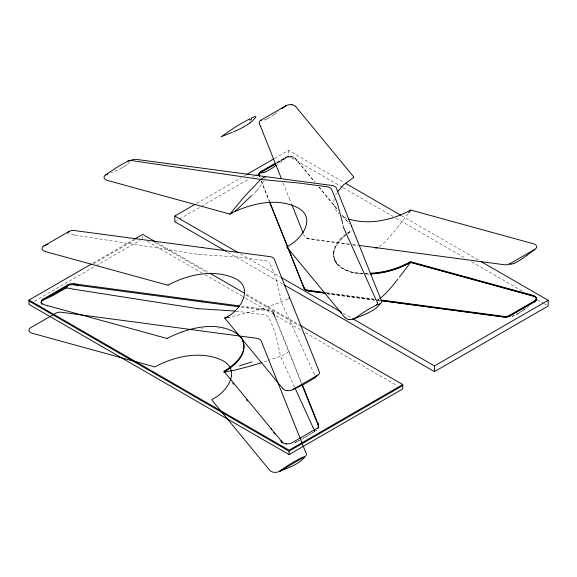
<?xml version="1.0" encoding="UTF-8"?>
<svg xmlns="http://www.w3.org/2000/svg" width="577" height="577" viewBox="0 0 577 577"><rect width="100%" height="100%" fill="white"/><g stroke="black" fill="none" stroke-linecap="round" stroke-linejoin="round"><path stroke-width="0.43" stroke-dasharray="2.88 2.16" d="M333.694 254.053C334.328 246.321 339.839 240.075 345.573 235.351M288.724 351.617C283.401 356.521 275.085 357.516 268.593 360.445M334.234 199.007C332.806 204.287 334.848 210.086 338.959 213.598M264.821 178.762L264.951 178.459A5.705 2.243 -72.4 0 0 265.095 178.12M335.634 195.055L336.651 193.122M407.831 213.93L399.428 224.943M259.679 186.934L259.758 186.833A45.186 17.764 -72.4 0 0 262.023 183.681L262.564 182.844A27.263 10.718 -72.4 0 0 262.932 182.26L263.552 181.214A18.688 7.35 -72.4 0 0 263.675 181.005M398.729 225.859L399.19 225.261M398.418 226.263L392.389 233.764A143.565 56.445 -72.4 0 1 387.932 238.806L387.513 239.246A106.55 41.89 -72.4 0 1 384.174 242.621L384.008 242.773A73.618 28.944 -72.4 0 1 381.108 245.333L381.036 245.384A45.186 17.764 -72.4 0 1 379.255 246.689M256.736 190.54L256.736 190.54A73.618 28.944 -72.4 0 0 259.607 187.027M256.65 190.641L256.57 190.735A106.55 41.89 -72.4 0 1 253.267 194.348L253.202 194.413M129.868 161.993L129.919 161.928A5.864 3.383 -60 0 0 130.222 161.567M129.536 162.346L129.097 162.786A13.156 7.595 -60 0 1 128.837 163.031L128.512 163.327A21.811 12.593 -60 0 1 126.846 164.683L126.846 164.683M316.607 429.901L315.857 430.572M345.313 234.695C321.209 252.293 338.079 274.313 363.041 273.246M346.914 233.901C337.797 240.061 328.32 253.642 336.903 263.934A30.343 17.519 0 0 0 340.502 267.331C346.892 271.904 354.934 273.484 362.63 273.981M295.46 158.769A5.929 3.419 0 0 0 286.033 157.947L278.431 163.695M278.994 111.008L278.352 111.498M527.053 307.534L528.265 306.618M527.89 306.863L528.316 306.538M277.955 164.048L277.393 164.474M526.426 307.959L525.777 308.45M276.946 112.551L276.181 113.106M316.715 429.973L305.976 436.861A202.686 117.023 -60 0 1 301.519 439.321L314.746 431.416M525.467 308.673L518.398 313.448M347.664 233.728L352.013 230.786M276.03 113.222L274.075 114.599M347.794 232.783L351.746 230.122M523.714 309.979L524.644 309.315M523.44 310.13L521.832 311.234A69.283 40.001 -60 0 1 518.665 313.232L510.659 317.018M347.563 233.397L351.689 230.634M273.844 114.758L273.152 115.22A69.283 40.001 -60 0 1 269.993 117.225L269.949 117.246M124.711 166.176L124.711 166.176A35.529 20.512 -60 0 0 126.745 164.762M124.589 166.255L124.625 166.226A51.418 29.687 -60 0 1 122.245 167.676L122.122 167.748M518.499 313.333L518.326 313.434A51.418 29.687 -60 0 1 516.011 314.703L515.845 314.782A35.529 20.512 -60 0 1 513.833 315.713M269.654 117.419L269.697 117.391A51.418 29.687 -60 0 1 267.331 118.696L267.295 118.711M92.861 263.191L133.352 239.816M196.62 203.45L241.006 177.824M244.121 176.021L245.679 175.127M274.486 158.487L288.507 150.395L343.863 182.361M93.64 263.711L134.131 240.335M34.454 301.266L95.191 266.199M95.97 265.752L140.362 240.126M276.873 162.382L285.824 157.211A5.929 3.419 0 0 1 294.883 157.68L315.028 182.029M174.817 221.741L178.704 219.498M179.483 219.044L200.515 206.905M201.294 206.458L248.788 179.036M252.683 176.786L254.241 175.884M255.02 175.437L257.356 174.088M342.305 187.164L288.507 156.107L276.823 162.851L285.824 157.694A5.929 3.419 0 0 1 294.883 158.163L314.653 182.051M277.083 163.118L286.033 157.947M121.949 167.842L121.906 167.864A69.283 40.001 -60 0 1 118.747 169.515L111.072 172.783M287.858 298.98L278.489 303.055L261.403 308.825A419.977 300.545 -43.6 0 1 249.949 312.207L230.252 317.076M267.252 118.732L267.173 118.775A35.529 20.512 -60 0 1 265.153 119.699M296.722 441.737L299.124 440.532M300.74 439.71L295.301 442.458L298.619 440.828M294.696 442.71L295.929 442.141M377.408 300.011L377.647 299.896A27.263 10.718 -72.4 0 0 378.014 299.715L378.555 299.405A45.186 17.764 -72.4 0 0 379.399 298.857M181.805 332.806L182.808 332.467M264.288 361.851L267.901 360.675M512.109 316.311L512.124 316.304A21.811 12.593 -60 0 0 513.732 315.749M201.222 328.356L202.368 328.226M369.035 274.068L366.121 274.097M364.549 273.339L369.302 273.318M364.549 273.823L369.302 273.801M199.353 254.5L237.147 256.945L265.571 260.717A6.643 3.736 1.3 0 1 269.632 263.227L269.697 263.336M363.041 273.736L351.927 272.2L342.594 268.572A29.607 17.094 0 0 1 336.91 263.934L335.915 262.146M236.303 311.154L264.735 314.927A6.643 3.736 1.3 0 1 268.795 317.429L268.86 317.545M218.596 328.183L219.166 328.255M291.392 157.016L291.955 157.095M377.531 300.61L380.193 300.963M349.424 244.114L308.774 238.698L305.954 237.767M352.634 244.547L357.985 245.254M349.467 244.475L309.589 239.145L305.262 237.27L305.565 237.529M352.843 244.929L357.978 245.614M325.955 292.654L373.91 299.052M377.401 299.513L379.147 299.752M326.827 293.26L373.91 299.535M326.82 293.484L374.105 299.788M377.625 300.256L379.399 300.487M327.202 293.888L374.913 300.256M273.469 312.503L273.065 311.775A5.929 3.426 0 0 0 269.949 310.015L241.121 306.12M301.382 383.265L273.065 312.741A5.929 3.426 0 0 0 269.949 310.981L240.046 306.95M308.976 238.727L308.904 238.712A5.936 3.426 0 0 1 304.533 236.404L303.661 234.262M74.693 235.055L198.149 254.37M74.498 235.019L69.904 234.082M223.104 328.876L223.652 328.984M47.17 306.51L47.696 306.654M157.471 336.802L157.997 336.946M346.878 218.366L341.865 215.805M401.563 215.668L478.759 260.234M343.084 187.619L392.987 216.425M396.103 218.229L465.502 258.294M471.741 261.893L523.202 291.601M537.237 299.708L543.469 303.307M544.248 303.754L546.592 305.11M240.313 253.851L280.855 277.256M343.236 313.268L351.811 318.223M227.836 252.351L282.413 283.862M156.713 242.513L208.881 272.632M246.256 294.212L299.203 324.779M154.376 242.131L207.323 272.705M246.256 295.179L299.203 325.753M147.366 241.474L201.871 272.943M204.986 274.739L244.698 297.667M245.477 298.121L301.54 330.484M305.435 332.734L397.315 385.782M319.168 187.049L338.317 210.288M342.457 215.315L349.179 223.479M318.771 187.056L338.367 210.836M342.493 215.841L349.193 223.977M315.193 375.555L313.838 373.189M334.371 259.21L336.903 263.934M270.224 264.381C276.001 276.181 278.9 289.135 281.259 301.987L313.751 373.002M269.387 318.591C275.164 330.39 278.056 343.344 280.415 356.189L294.739 387.477M283.163 182.996L288.904 197.356M288.969 197.507L289.214 198.127M289.272 198.279L291.313 203.378M259.866 177.449L260.14 178.142M261.287 180.998L269.618 201.618M261.165 180.962L269.308 201.323M273.484 312.546L301.706 383.106M273.541 312.676L273.541 313.65M333.492 253.231L333.492 253.714M295.366 158.163L295.366 158.646M288.507 150.395L288.507 156.107M285.824 157.211L285.824 157.694M275.878 318.526L275.878 319.499M274.89 316.059L274.89 317.025M274.4 314.826L274.4 315.792M273.902 313.585L273.902 314.552M273.657 312.972L273.657 313.938M268.932 309.827L268.932 310.794M264.655 309.258L264.655 310.224M260.378 308.688L260.378 309.654M256.094 308.118L256.094 309.084M251.817 307.548L251.817 308.515M247.54 306.978L247.54 307.945M142.692 236.238L142.692 238.777M252.791 194.846A143.565 56.445 -72.4 0 1 252.228 195.415M68.576 233.909A4.327 2.265 4.3 0 1 69.86 234.132M199.332 254.652A8.568 6.412 -4.6 0 1 198.3 254.544M314.624 431.3A4.299 2.25 4.5 0 1 313.83 432.195M336.809 263.963A36.74 21.212 0 0 1 333.838 254.06M265.052 119.735A21.811 12.593 -60 0 1 264.042 120.11"/><path stroke-width="0.87" d="M202.772 247.663L73.986 230.504A5.929 3.419 0 0 0 68.966 231.478L67.372 233.115M318.345 369.381L319.47 372.273A5.929 3.419 0 0 1 317.783 375.129L314.912 377.683L306.82 382.659A202.686 117.023 -60 0 1 302.355 385.111L292.51 389.72A5.929 3.419 0 0 1 283.141 388.963L283.04 388.855M289.56 297.407L288.688 298.446M337.437 191.852L343.755 184.662L353.441 177.651M526.895 255.359L534.987 249.242A5.929 3.419 0 0 0 533.682 243.833L410.759 210.064L408.566 212.963M536.35 298.237L535.903 297.588A5.929 3.419 0 0 0 533.545 296.196L410.622 262.427L399.291 277.306M397.971 279.023L392.252 286.12A143.565 56.445 -72.4 0 1 387.787 291.169L387.311 291.673A106.55 41.89 -72.4 0 1 384.037 294.977L383.842 295.164A73.618 28.944 -72.4 0 1 380.964 297.689L380.856 297.768A45.186 17.764 -72.4 0 1 379.969 298.453M130.82 160.695A2.755 1.587 -60 0 0 131.008 160.334L128.13 161.091L120.03 165.462A202.686 117.023 -60 0 0 115.573 168.159L105.728 174.918A5.929 3.426 0 0 0 107.033 180.327L229.956 214.096L235.12 211.37L251.442 195.711M345.118 317.754A5.929 3.419 0 0 0 354.545 318.576L364.39 311.811A202.686 117.023 -60 0 1 368.847 309.113L376.947 304.743L379.817 303.985A2.755 1.587 -60 0 1 379.341 304.8L379.298 304.872A5.864 3.383 -60 0 1 378.736 305.579L378.57 305.767A9.016 5.207 -60 0 1 378.353 305.998L377.949 306.409A13.156 7.595 -60 0 1 377.654 306.69L377.271 307.036A21.811 12.593 -60 0 1 375.663 308.334L375.598 308.385A35.529 20.512 -60 0 1 373.543 309.813L373.384 309.921A51.418 29.687 -60 0 1 371.061 311.328L370.766 311.493A69.283 40.001 -60 0 1 367.563 313.174L362.724 315.309M232.156 212.372L229.956 214.096L243.847 197.262A419.977 165.116 -72.4 0 1 250.144 190.403C255.048 186.414 259.845 178.293 265.615 176.62A5.705 2.243 -72.4 0 1 265.514 176.973M295.597 106.406A5.929 3.419 0 0 0 286.17 105.591L282.016 108.728M536.487 298.554A5.929 3.419 0 0 1 534.85 301.605L533.812 302.391M250.151 122.721L250.166 122.706A29.99 17.317 -60 0 0 252.38 120.918L252.906 120.434A18.096 10.451 -60 0 0 253.26 120.103L253.873 119.489A12.405 7.162 -60 0 0 254.104 119.244L254.399 118.912A8.064 4.652 -60 0 0 255.106 118.033L255.236 117.852A3.787 2.185 -60 0 0 255.885 116.72L254.688 116.641L251.428 117.996C252.755 119.533 248.622 121.545 249.949 118.725L240.797 123.781A278.741 160.933 -60 0 0 234.666 127.481L221.121 136.785L232.17 132.378M526.851 255.387L521.969 258.878A69.283 40.001 -60 0 1 518.81 260.876L518.471 261.071A51.418 29.687 -60 0 1 516.148 262.347L516.011 262.412A35.529 20.512 -60 0 1 513.97 263.35M250.029 122.814L250.043 122.8A48.865 28.208 -60 0 1 247.252 124.74M276.195 165.361L273.015 167.582A69.283 40.001 -60 0 1 269.848 169.58L269.517 169.782A51.418 29.687 -60 0 1 267.194 171.052L267.072 171.109A35.529 20.512 -60 0 1 265.016 172.061M247.064 124.87L247.064 124.87A70.719 40.83 -60 0 1 243.84 126.817L243.667 126.918M224.641 371.718C234.132 365.941 245.499 356.564 243.775 344.159M287.505 246.372C301.288 239.751 316.65 218.524 298.46 208.109C278.907 197.608 254.378 202.873 235.12 211.37M282.903 388.689L224.662 317.992C240.09 311.912 254.832 287.678 234.817 278.33C213.851 268.918 188.318 274.327 168.527 284.894M259.268 123.233L259.224 123.081A5.929 3.419 0 0 1 260.905 120.175L286.17 105.591M45.352 251.579L45.114 251.507A5.929 3.426 0 0 1 43.693 246.062L68.966 231.478M299.982 325.233L402.768 384.57L402.768 388.927L289.077 454.568L29.001 304.418L29.001 300.062L91.303 264.093M134.131 239.368L142.692 234.421L155.155 241.612M226.278 251.457L174.817 221.741L174.817 216.036L195.062 204.345M246.458 174.672L273.707 158.942M260.552 171.802L260.552 172.285A5.929 3.419 0 0 0 258.972 175.48L258.972 174.99A5.929 3.419 0 0 1 260.552 171.802L274.767 163.594M260.552 172.285L275.82 163.471M259.131 175.596L259.087 175.437A5.929 3.419 0 0 1 260.761 172.537L276.03 163.724M41.897 304.382A5.929 3.426 0 0 1 42.857 300.271L42.857 299.304L68.129 284.713A5.929 3.419 0 0 1 73.149 283.747L73.423 283.769M359.053 245.398L504.738 264.8A5.929 3.419 0 0 0 509.715 263.833L534.987 249.242M292.51 389.72L317.783 375.129M381.765 300.098L503.844 316.369A5.929 3.419 0 0 0 509.368 315.453L534.641 300.869A5.929 3.419 0 0 0 532.997 295.359L410.413 261.691C398.137 268.63 384.188 272.56 370.117 273.267M381.765 300.581L503.844 316.852A5.929 3.419 0 0 0 509.368 315.936L534.641 301.353L534.641 300.869M380.87 300.689L504.565 317.162A5.929 3.419 0 0 0 509.578 316.189L534.85 301.605M352.59 318.67L434.459 365.941L548.15 300.3L548.15 306.005L434.459 371.646L283.971 284.764M29.001 300.062L289.077 450.211L402.768 384.57M402.768 385.544L289.077 451.178L29.001 301.028M410.759 210.064C392.057 220.263 368.977 225.391 348.212 218.871M410.622 262.427C398.491 269.329 384.693 273.209 370.78 274.003M243.436 127.048L243.379 127.084A95.284 55.01 -60 0 1 239.029 129.356L233.303 131.917M167.756 338.093C188.665 327.484 218.834 319.694 239.224 335.266M534.641 301.353A5.929 3.419 0 0 0 532.997 295.842L410.413 262.174C398.137 269.12 384.188 273.044 370.117 273.75M47.949 244.287L43.693 246.062M377.401 247.706L377.163 247.807A18.688 7.35 -72.4 0 1 376.925 247.886L376.622 247.966A12.146 4.775 -72.4 0 1 375.894 248.023L375.815 248.002A5.705 2.243 -72.4 0 1 375.093 247.555M362.681 315.323L354.545 318.576M107.805 174.095L105.728 174.918M286.791 468.466L292.424 466.014A69.283 40.001 -60 0 0 295.583 464.362L295.922 464.168A51.418 29.687 -60 0 0 298.244 462.761L298.403 462.653A35.529 20.512 -60 0 0 300.415 461.254L300.516 461.174A21.811 12.593 -60 0 0 302.124 459.876L302.507 459.53A13.156 7.595 -60 0 0 302.766 459.285L303.213 458.838A9.016 5.207 -60 0 0 303.379 458.657L303.596 458.419A5.864 3.383 -60 0 0 304.115 457.777L304.202 457.648A2.755 1.587 -60 0 0 304.678 456.825A5.929 3.419 0 0 0 306.257 453.63L261.157 340.856A5.929 3.419 0 0 0 256.715 338.295L61.378 312.258A5.929 3.419 0 0 0 55.854 313.167L30.581 327.758A5.929 3.419 0 0 0 32.233 333.268L154.809 366.936C175.04 356.11 201.07 350.261 222.628 360.538C241.994 370.91 226.083 392.944 212.127 399.349A1.183 0.685 0 0 0 211.91 400.121L269.856 470.464A5.929 3.419 0 0 0 279.398 471.409L286.574 468.546M239.549 365.84L252.113 361.844M262.052 362.558L260.559 363.027A419.977 300.545 -43.6 0 1 249.113 366.417L234.745 370.138L223.826 372.201M229.523 317.22L224.662 317.992M198.841 308.724L235.228 311.053M73.423 284.735L73.149 284.713A5.929 3.419 0 0 0 68.129 285.68L42.857 300.271L52.702 295.662A202.686 117.023 -60 0 0 57.159 293.21C60.26 290.296 67.112 289.265 68.129 284.713M287.202 390.658L286.711 390.593M286.401 443.901L285.911 443.836M291.529 104.653L292.099 104.733M349.15 319.507L348.638 319.427M131.866 160.55L136.049 161.25M202.909 247.677L270.274 256.671A5.936 3.426 0 0 1 274.263 259.152L318.28 369.23M325.082 293.022L308.515 290.815A5.929 3.419 0 0 1 304.072 288.255L304.072 287.772A5.929 3.419 0 0 0 308.515 290.332L325.082 292.539M325.219 293.267L308.702 291.068A5.943 3.426 0 0 1 304.389 288.752L287.959 247.706M74.159 283.862L73.69 283.805L73.69 284.771L77.967 285.341L77.967 284.374L74.159 283.862L74.224 284.843M201.936 300.898L78.104 284.389L78.104 285.363L201.936 301.865M202.073 300.913L238.979 305.839M202.073 301.886L238.979 306.805M136.756 161.351L261.049 179.476L298.208 182.952L327.166 186.775A6.643 3.938 -1.3 0 1 331.515 189.119L337.48 203.667L342.392 222.361M73.892 289.265L197.291 308.572M73.676 289.228L69.096 288.298A4.327 2.265 4.3 0 0 64.783 288.406M45.374 251.586L167.099 285.009M166.162 338.223L44.306 304.757A5.929 3.426 0 0 1 42.857 299.304M345.421 183.255L400.784 215.221M481.095 261.59L548.15 300.3M174.817 216.036L237.969 252.495M281.634 277.71L341.671 312.373M209.66 273.087L244.698 293.311M282.189 442.076L282.304 442.198A5.929 3.419 0 0 0 291.673 442.956L316.946 428.365A5.929 3.419 0 0 0 318.634 425.509M353.586 176.778L295.749 106.572M287.13 247.382L344.988 317.602M232.704 382.984L233.692 384.181M246.523 399.76L247.511 400.957M273.671 432.707L274.659 433.904M241.107 337.357L241.965 338.605M377.17 301.915L375.887 299.513M242.152 338.93C249.033 352.403 234.55 365.306 223.826 371.235L282.059 441.924L282.059 442.891M314.508 430.024L312.994 427.377M242.665 340.863L243.097 341.836M312.914 427.204L295.107 388.278M375.807 299.333L343.531 227.504M351.443 225.881L336.218 187.835A5.936 3.426 0 0 0 331.876 185.455L135.977 159.36A5.929 3.419 0 0 0 131.001 160.327M351.501 226.033L351.746 226.653M351.811 226.804L380.344 298.143M380.402 298.302L381.39 300.768M259.325 123.391L260.314 125.858M260.378 126.017L281.352 178.466M291.803 204.611L303.17 233.021M258.972 174.99L259.6 176.562M269.683 202L287.786 247.043M269.618 202.101L304.072 288.255M302.355 384.729L317.444 422.465M318.461 425.011L317.566 422.768L318.461 425.985M302.355 385.696L317.444 423.431M318.389 424.823L318.389 425.79M243.22 342.168L243.624 343.495M381.447 300.927L381.491 301.086A5.929 3.419 0 0 1 379.817 303.985M342.514 222.953L342.63 223.537M342.969 225.21L343.041 225.578M532.997 295.359L532.997 295.842M509.368 315.453L509.368 315.936M503.844 316.369L503.844 316.852M434.459 365.941L434.459 371.646M410.413 261.691L410.413 262.174M318.172 424.29L318.172 425.256M317.934 423.684L317.934 424.65M317.689 423.071L317.689 424.045M317.473 422.544L317.501 423.583M308.515 290.332L308.515 290.815M289.077 450.211L289.077 454.568M282.124 441.996L282.124 442.97M281.569 441.326L281.569 442.292M281.078 440.727L281.078 441.693M271.204 428.747L271.204 429.714M77.433 284.302L77.433 285.269M76.366 284.158L76.366 285.125M75.291 284.014L75.291 284.988M377.235 302.29A4.327 2.719 -4.6 0 1 376.716 304.973M343.596 227.352A8.568 4.428 15.6 0 1 343.373 226.783M127.668 161.185A4.299 2.705 -4.6 0 1 131.823 160.615M287.014 247.23A1.183 0.685 0 0 1 287.158 246.588M168.376 284.966A1.183 0.685 0 0 1 167.265 285.052M315.518 376.514A4.299 2.25 4.5 0 1 314.674 377.985M318.634 426.482A5.929 3.419 0 0 1 318.078 428.415M198.495 308.854A8.568 6.412 -4.6 0 1 197.464 308.753M314.393 430.038A4.299 2.25 4.5 0 1 314.479 430.161M167.539 338.209A1.183 0.685 0 0 1 166.428 338.295M509.729 316.333A2.755 1.587 -60 0 1 509.57 316.203M261.23 172.819A2.755 1.587 -60 0 1 260.754 172.545M261.323 172.848A5.864 3.383 -60 0 0 261.835 172.891L262.052 172.884A9.016 5.207 -60 0 0 262.218 172.869L262.665 172.804A13.156 7.595 -60 0 0 262.924 172.747L263.307 172.653A21.811 12.593 -60 0 0 264.915 172.097M510.191 264.107A2.755 1.587 -60 0 1 509.715 263.84M261.374 120.456A2.755 1.587 -60 0 1 260.898 120.189M353.708 176.93A1.183 0.685 0 0 1 353.557 177.572M513.869 263.386A21.811 12.593 -60 0 1 512.261 263.949L511.943 264.021A13.156 7.595 -60 0 1 511.619 264.093L511.222 264.158A9.016 5.207 -60 0 1 511.006 264.179L510.847 264.187A5.864 3.383 -60 0 1 510.277 264.143M280.285 470.709L279.398 471.409L304.663 456.753L301.439 457.756L293.707 461.953A202.686 117.023 -60 0 0 289.243 464.651L280.285 470.709"/></g></svg>
